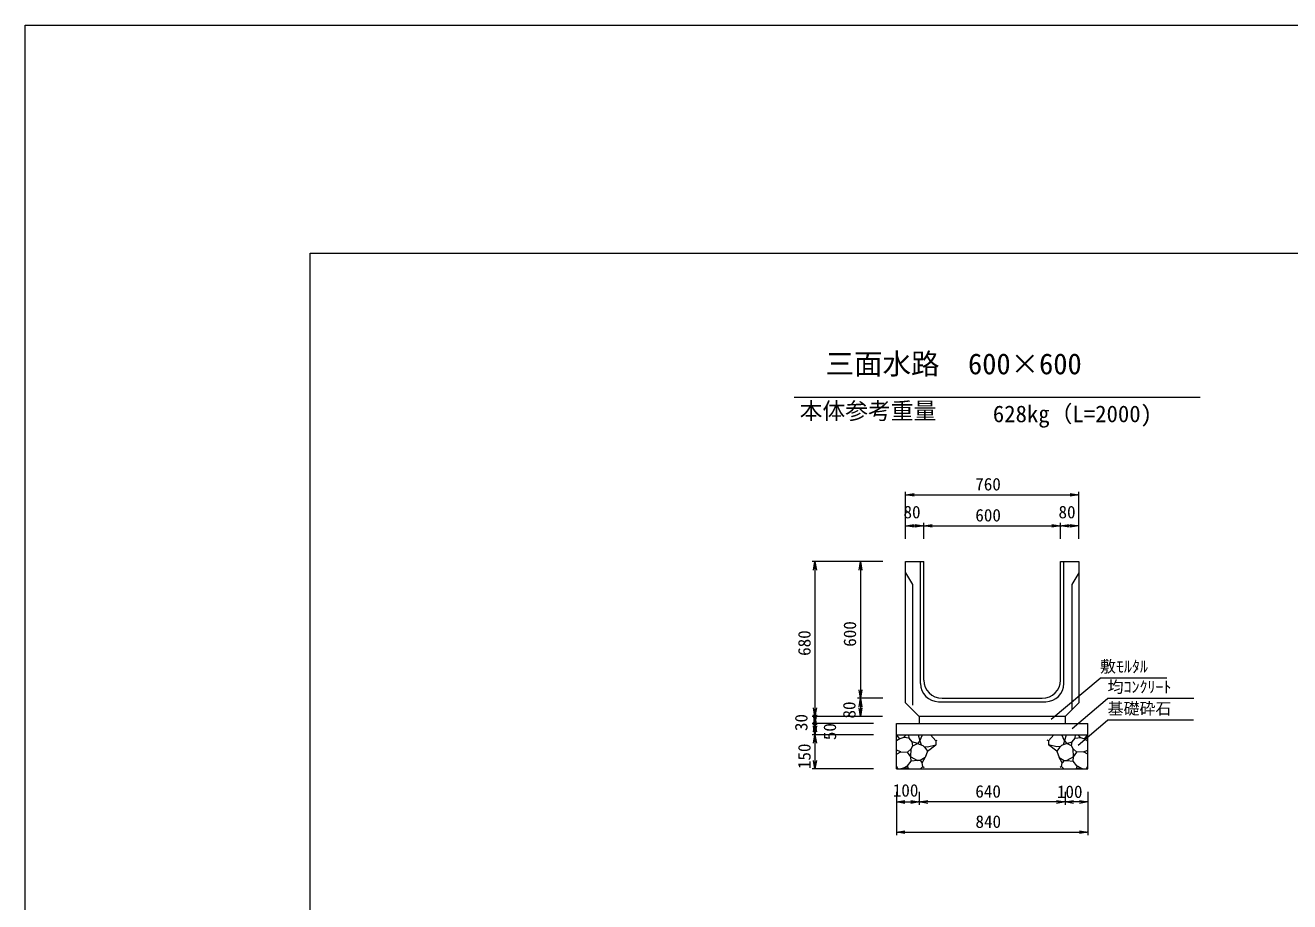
# Model space of a CAD drawing. Units: millimetres on the paper. Extents: x 0 to 840, y 0 to 594.
# Drawn here: x 0.5 to 111.4, y 517.1 to 594 of the extents above; entities that cross this region are included whole.
import ezdxf
from ezdxf.enums import TextEntityAlignment as Align

# ---------------------------------------------------------------- set-up
doc = ezdxf.new("R2010")
doc.units = ezdxf.units.MM
for name, color, linetype, lineweight in [('D-MTR-FRAM（材料表図枠）', 7, 'Continuous', 18), ('D-STR-DIM（寸法）', 7, 'Continuous', 18), ('D-STR-HTXT（旗揚げ）', 7, 'Continuous', 18), ('D-STR-STRn（構造物）', 7, 'Continuous', 18), ('D-STR（構造物外形線）', 1, 'Continuous', 18), ('D-TTL(外枠）', 2, 'Continuous', 18), ('D-TTL-TXT（文字）', 7, 'Continuous', 18), ('DEFPOINTS_2', 8, 'Continuous', 18)]:
    doc.layers.add(name, color=color, linetype=linetype, lineweight=lineweight)
doc.layers.add('D-STR-TXT（文字）', color=7, linetype='Continuous')
doc.styles.add('ＭＳ ゴシック', font='')
doc.styles.get('ＭＳ ゴシック').set_extended_font_data('MS Gothic')

msp = doc.modelspace()

# ---------------------------------------------------------------- linework, layer by layer
at = {"layer": 'D-STR-DIM（寸法）'}
for p, q in [((77.738, 548.914), (77.738, 553.03)), ((77.738, 552.78), (78.488, 552.905)), ((77.738, 552.78), (77.838, 552.78)), ((78.488, 552.655), (77.738, 552.78)), ((77.838, 552.78), (92.838, 552.78)), ((92.188, 552.905), (92.938, 552.78)), ((92.938, 552.78), (92.188, 552.655)), ((92.938, 552.78), (92.838, 552.78)), ((92.938, 548.914), (92.938, 553.03)), ((77.738, 548.914), (77.738, 550.307)), ((79.338, 548.914), (79.338, 550.307)), ((79.338, 548.914), (79.338, 550.307)), ((91.338, 548.914), (91.338, 550.307)), ((91.338, 548.914), (91.338, 550.307)), ((92.938, 548.914), (92.938, 550.307)), ((77.738, 550.057), (78.488, 550.182)), ((77.738, 550.057), (77.838, 550.057)), ((78.488, 549.932), (77.738, 550.057)), ((77.838, 550.057), (79.238, 550.057)), ((78.588, 550.182), (79.338, 550.057)), ((79.338, 550.057), (78.588, 549.932)), ((79.338, 550.057), (79.238, 550.057)), ((79.338, 550.057), (80.088, 550.182)), ((79.338, 550.057), (79.438, 550.057)), ((80.088, 549.932), (79.338, 550.057)), ((79.438, 550.057), (91.238, 550.057)), ((90.588, 550.182), (91.338, 550.057)), ((91.338, 550.057), (90.588, 549.932)), ((91.338, 550.057), (91.238, 550.057)), ((91.338, 550.057), (92.088, 550.182)), ((91.338, 550.057), (91.438, 550.057)), ((92.088, 549.932), (91.338, 550.057)), ((92.838, 550.057), (91.438, 550.057)), ((92.188, 550.182), (92.938, 550.057)), ((92.938, 550.057), (92.188, 549.932)), ((92.938, 550.057), (92.838, 550.057)), ((75.738, 546.914), (69.536, 546.914)), ((69.661, 546.164), (69.786, 546.914)), ((69.786, 546.914), (69.786, 546.814)), ((69.786, 546.914), (69.911, 546.164)), ((69.786, 546.814), (69.786, 533.414)), ((75.738, 546.914), (73.529, 546.914)), ((73.654, 546.164), (73.779, 546.914)), ((73.779, 546.914), (73.779, 546.814)), ((73.779, 546.914), (73.904, 546.164)), ((73.779, 546.814), (73.779, 535.014)), ((75.738, 534.914), (73.529, 534.914)), ((75.738, 534.914), (73.529, 534.914)), ((73.779, 534.914), (73.654, 535.664)), ((73.654, 534.164), (73.779, 534.914)), ((73.904, 535.664), (73.779, 534.914)), ((73.779, 534.914), (73.779, 535.014)), ((73.779, 534.914), (73.779, 534.814)), ((73.779, 534.914), (73.904, 534.164)), ((73.779, 534.814), (73.779, 533.414)), ((69.786, 533.314), (69.661, 534.064)), ((69.911, 534.064), (69.786, 533.314)), ((73.779, 533.314), (73.654, 534.064)), ((73.904, 534.064), (73.779, 533.314)), ((75.723, 533.314), (69.536, 533.314)), ((75.723, 533.314), (69.536, 533.314)), ((74.938, 532.714), (69.536, 532.714)), ((74.938, 532.714), (69.536, 532.714)), ((69.786, 532.714), (69.661, 533.464)), ((69.661, 532.564), (69.786, 533.314)), ((69.661, 531.964), (69.786, 532.714)), ((69.911, 533.464), (69.786, 532.714)), ((69.786, 533.314), (69.786, 533.414)), ((69.786, 533.314), (69.786, 533.214)), ((69.786, 533.314), (69.911, 532.564)), ((69.786, 533.214), (69.786, 532.814)), ((69.786, 532.714), (69.786, 532.814)), ((69.786, 532.714), (69.786, 532.614)), ((69.786, 532.714), (69.911, 531.964)), ((69.786, 532.614), (69.786, 531.814)), ((75.723, 533.314), (73.529, 533.314)), ((73.779, 533.314), (73.779, 533.414)), ((74.938, 531.714), (69.536, 531.714)), ((74.938, 531.714), (69.536, 531.714)), ((69.786, 531.714), (69.661, 532.464)), ((69.661, 530.964), (69.786, 531.714)), ((69.911, 532.464), (69.786, 531.714)), ((69.786, 531.714), (69.786, 531.814)), ((69.786, 531.714), (69.786, 531.614)), ((69.786, 531.714), (69.911, 530.964)), ((69.786, 531.614), (69.786, 528.814)), ((69.786, 528.714), (69.661, 529.464)), ((69.911, 529.464), (69.786, 528.714)), ((74.938, 528.714), (69.536, 528.714)), ((69.786, 528.714), (69.786, 528.814)), ((76.938, 526.714), (76.938, 525.561)), ((76.938, 526.714), (76.938, 522.908)), ((76.938, 525.811), (77.688, 525.936)), ((78.188, 525.936), (78.938, 525.811)), ((78.938, 526.714), (78.938, 525.561)), ((78.938, 526.714), (78.938, 525.561)), ((78.938, 525.811), (79.688, 525.936)), ((90.988, 525.936), (91.738, 525.811)), ((91.738, 526.714), (91.738, 525.561)), ((91.738, 526.714), (91.738, 525.561)), ((91.738, 525.811), (92.488, 525.936)), ((92.988, 525.936), (93.738, 525.811)), ((93.738, 526.714), (93.738, 525.561)), ((93.738, 526.714), (93.738, 522.908)), ((76.938, 525.811), (77.038, 525.811)), ((77.688, 525.686), (76.938, 525.811)), ((77.038, 525.811), (78.838, 525.811)), ((78.938, 525.811), (78.188, 525.686)), ((78.938, 525.811), (78.838, 525.811)), ((78.938, 525.811), (79.038, 525.811)), ((79.688, 525.686), (78.938, 525.811)), ((91.638, 525.811), (79.038, 525.811)), ((91.738, 525.811), (90.988, 525.686)), ((91.738, 525.811), (91.638, 525.811)), ((91.738, 525.811), (91.838, 525.811)), ((92.488, 525.686), (91.738, 525.811)), ((93.638, 525.811), (91.838, 525.811)), ((93.738, 525.811), (92.988, 525.686)), ((93.738, 525.811), (93.638, 525.811)), ((76.938, 523.158), (77.688, 523.283)), ((76.938, 523.158), (77.038, 523.158)), ((77.688, 523.033), (76.938, 523.158)), ((77.038, 523.158), (93.638, 523.158)), ((92.988, 523.283), (93.738, 523.158)), ((93.738, 523.158), (92.988, 523.033)), ((93.738, 523.158), (93.638, 523.158))]:
    msp.add_line(p, q, dxfattribs=at)
at = {"layer": 'D-STR-HTXT（旗揚げ）'}
for p, q in [((90.512, 533.075), (94.805, 536.682)), ((100.67, 536.682), (94.805, 536.682)), ((92.348, 532.274), (95.468, 534.895)), ((103.038, 534.895), (95.468, 534.895)), ((92.879, 530.808), (95.468, 532.984)), ((103.013, 532.984), (95.468, 532.984))]:
    msp.add_line(p, q, dxfattribs=at)
at = {"layer": 'D-STR-STRn（構造物）'}
for p, q in [((76.938, 532.714), (93.738, 532.714)), ((76.938, 528.714), (76.938, 532.714)), ((78.938, 533.314), (78.938, 532.714)), ((91.738, 533.314), (91.738, 532.714)), ((93.738, 528.714), (93.738, 532.714)), ((76.953, 531.714), (93.738, 531.714)), ((77.245, 531.366), (76.953, 531.714)), ((77.582, 531.475), (77.245, 531.366)), ((77.582, 531.475), (77.803, 531.714)), ((78.047, 531.4), (77.582, 531.475)), ((78.047, 531.4), (78.03, 531.714)), ((78.836, 531.714), (79.005, 531.181)), ((79.005, 531.181), (79.213, 531.714)), ((79.919, 531.714), (80.399, 531.179)), ((90.757, 531.714), (90.277, 531.179)), ((91.672, 531.181), (91.464, 531.714)), ((91.84, 531.714), (91.672, 531.181)), ((92.629, 531.4), (92.646, 531.714)), ((92.629, 531.4), (93.095, 531.475)), ((93.095, 531.475), (92.874, 531.714)), ((93.095, 531.475), (93.432, 531.366)), ((93.432, 531.366), (93.724, 531.714)), ((77.245, 531.366), (76.938, 531.186)), ((77.312, 530.206), (76.938, 530.363)), ((77.898, 530.197), (78.244, 530.465)), ((78.328, 531.094), (78.047, 531.4)), ((78.203, 529.774), (78.244, 530.465)), ((78.244, 530.465), (78.379, 530.737)), ((78.379, 530.737), (78.328, 531.094)), ((78.774, 530.941), (78.328, 531.094)), ((78.379, 530.737), (78.774, 530.941)), ((79.005, 531.181), (78.774, 530.941)), ((78.774, 530.941), (79.25, 530.765)), ((79.005, 531.181), (79.095, 530.822)), ((79.25, 530.765), (79.426, 530.597)), ((79.338, 530.681), (79.661, 530.65)), ((79.426, 530.597), (79.664, 530.28)), ((79.661, 530.65), (80.399, 530.839)), ((79.664, 530.28), (80.399, 530.839)), ((80.399, 531.179), (80.525, 531.242)), ((80.399, 531.179), (80.399, 530.839)), ((80.399, 530.839), (80.414, 530.835)), ((90.277, 531.179), (90.151, 531.242)), ((90.277, 530.839), (90.263, 530.835)), ((90.277, 531.179), (90.277, 530.839)), ((91.015, 530.65), (90.277, 530.839)), ((91.012, 530.28), (90.277, 530.839)), ((91.25, 530.597), (91.012, 530.28)), ((91.339, 530.681), (91.015, 530.65)), ((91.427, 530.765), (91.25, 530.597)), ((91.903, 530.941), (91.427, 530.765)), ((91.672, 531.181), (91.582, 530.822)), ((91.672, 531.181), (91.903, 530.941)), ((91.903, 530.941), (92.348, 531.094)), ((92.297, 530.737), (91.903, 530.941)), ((92.297, 530.737), (92.348, 531.094)), ((92.433, 530.465), (92.297, 530.737)), ((92.348, 531.094), (92.629, 531.4)), ((92.474, 529.774), (92.433, 530.465)), ((92.778, 530.197), (92.433, 530.465)), ((93.365, 530.206), (93.738, 530.363)), ((93.432, 531.366), (93.738, 531.186)), ((76.938, 529.994), (77.312, 530.206)), ((77.312, 530.206), (77.898, 530.197)), ((78.203, 529.774), (77.898, 530.197)), ((77.923, 528.982), (78.239, 529.384)), ((78.239, 529.384), (78.203, 529.774)), ((78.203, 529.774), (78.775, 529.464)), ((78.775, 529.464), (78.239, 529.384)), ((79.017, 529.446), (78.775, 529.464)), ((79.455, 529.72), (79.017, 529.446)), ((79.017, 529.446), (79.199, 529.259)), ((79.199, 529.259), (79.455, 529.72)), ((79.267, 528.931), (79.199, 529.259)), ((79.664, 530.28), (79.455, 529.72)), ((91.012, 530.28), (91.222, 529.72)), ((91.478, 529.259), (91.222, 529.72)), ((91.222, 529.72), (91.66, 529.446)), ((91.409, 528.931), (91.478, 529.259)), ((91.66, 529.446), (91.478, 529.259)), ((91.66, 529.446), (91.902, 529.464)), ((92.474, 529.774), (91.902, 529.464)), ((91.902, 529.464), (92.437, 529.384)), ((92.437, 529.384), (92.474, 529.774)), ((92.754, 528.982), (92.437, 529.384)), ((92.474, 529.774), (92.778, 530.197)), ((93.365, 530.206), (92.778, 530.197)), ((93.738, 529.994), (93.365, 530.206)), ((77.061, 528.714), (76.938, 528.97)), ((76.938, 528.714), (93.738, 528.714)), ((77.53, 528.767), (77.311, 528.714)), ((77.53, 528.767), (77.923, 528.982)), ((77.892, 528.78), (77.53, 528.767)), ((78.043, 528.714), (77.892, 528.78)), ((77.923, 528.982), (77.93, 528.782)), ((79.05, 528.714), (79.267, 528.931)), ((79.267, 528.931), (79.38, 528.826)), ((91.409, 528.931), (91.297, 528.826)), ((91.626, 528.714), (91.409, 528.931)), ((92.634, 528.714), (92.785, 528.78)), ((92.754, 528.982), (92.747, 528.782)), ((93.147, 528.767), (92.754, 528.982)), ((92.785, 528.78), (93.147, 528.767)), ((93.147, 528.767), (93.365, 528.714)), ((93.615, 528.714), (93.738, 528.97))]:
    msp.add_line(p, q, dxfattribs=at)
at = {"layer": 'D-STR（構造物外形線）'}
for p, q in [((77.738, 546.914), (79.338, 546.914)), ((77.738, 534.514), (77.738, 546.914)), ((77.738, 545.914), (78.338, 544.914)), ((79.038, 536.214), (79.038, 546.914)), ((79.338, 536.514), (79.338, 546.914)), ((91.338, 546.914), (92.938, 546.914)), ((91.338, 536.514), (91.338, 546.914)), ((91.638, 536.214), (91.638, 546.914)), ((92.938, 545.914), (92.338, 544.914)), ((92.938, 546.914), (92.938, 534.514)), ((78.338, 544.914), (78.338, 534.314)), ((92.338, 544.914), (92.338, 533.914)), ((80.938, 534.914), (89.738, 534.914)), ((77.738, 534.514), (78.938, 533.314)), ((80.638, 534.614), (90.038, 534.614)), ((91.738, 533.314), (92.938, 534.514)), ((91.738, 533.314), (78.938, 533.314))]:
    msp.add_line(p, q, dxfattribs=at)
for centre, start, end in [((80.638, 536.214), 180, 270), ((80.938, 536.514), 180, 270), ((89.738, 536.514), 270, 0), ((90.038, 536.214), 270, 0)]:
    msp.add_arc(centre, 1.6, start, end, dxfattribs=at)
at = {"layer": 'D-TTL(外枠）'}
for p, q in [((25.5, 574), (820.5, 574)), ((25.5, 20), (25.5, 574))]:
    msp.add_line(p, q, dxfattribs=at)
at = {"layer": 'D-TTL-TXT（文字）'}
msp.add_line((67.975, 561.359), (103.587, 561.359), dxfattribs=at)
at = {"layer": 'DEFPOINTS_2'}
for p, q in [((0.5, 594), (840.5, 594)), ((0.5, 0), (0.5, 594))]:
    msp.add_line(p, q, dxfattribs=at)

# ---------------------------------------------------------------- texts
at = {"layer": 'D-MTR-FRAM（材料表図枠）', "style": 'ＭＳ ゴシック'}
for s, p in [('760', (83.854, 552.83)), ('80', (77.56, 550.382)), ('600', (83.861, 550.107)), ('80', (91.16, 550.382)), ('100', (76.619, 525.949)), ('640', (83.861, 525.861)), ('100', (91.019, 525.831)), ('840', (83.873, 523.208))]:
    msp.add_text(s, height=1.1, dxfattribs=at).set_placement(p, align=Align.BOTTOM_LEFT)
for s, p in [('600', (73.729, 539.437)), ('680', (69.736, 538.637)), ('80', (73.677, 533.136)), ('30', (69.461, 532.036)), ('50', (71.972, 531.236)), ('150', (69.736, 528.695))]:
    msp.add_text(s, height=1.1, rotation=90, dxfattribs=at).set_placement(p, align=Align.BOTTOM_LEFT)
at = {"layer": 'D-STR-TXT（文字）', "style": 'ＭＳ ゴシック'}
for s, p in [('敷ﾓﾙﾀﾙ', (94.805, 536.882)), ('均ｺﾝｸﾘｰﾄ', (95.468, 535.095)), ('基礎砕石', (95.468, 533.184))]:
    msp.add_text(s, height=1.026, dxfattribs=at).set_placement(p, align=Align.BOTTOM_LEFT)
at = {"layer": 'D-TTL-TXT（文字）', "style": 'ＭＳ ゴシック'}
for s, height, p in [('三面水路\u3000600×600', 1.833, (70.719, 562.808)), ('本体参考重量', 1.466, (68.449, 558.976)), ('628kg（L=2000)', 1.466, (85.397, 558.712))]:
    msp.add_text(s, height=height, dxfattribs=at).set_placement(p, align=Align.BOTTOM_LEFT)

doc.saveas('drawing.dxf')
